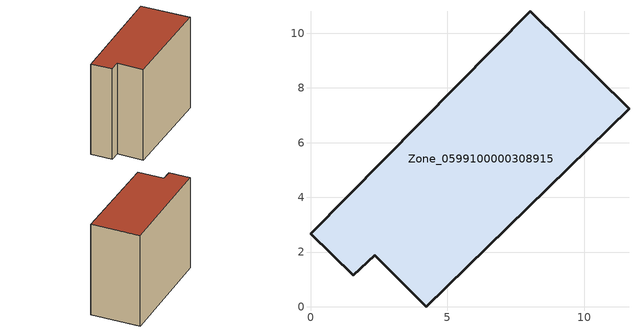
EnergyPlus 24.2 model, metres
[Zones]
Zone_0599100000308915
 floor ground (C_G): 8.04,10.81 11.64,7.25 4.23,0 2.35,1.88 1.56,1.15 0,2.66 z0
 wall outside (C_F): 11.64,7.25 8.04,10.81 0,2.66 1.56,1.15 2.35,1.88 4.23,0 11.64,7.25 z0:9.81
 roof outside (C_R): 8.04,10.81 0,2.66 1.56,1.15 2.35,1.88 4.23,0 11.64,7.25 z9.81
[BUILDING]
Pand.0599100000308915: North Axis=0; Terrain=City; Loads Convergence Tolerance Value=0.04; Temperature Convergence Tolerance Value=0.4; Solar Distribution=FullExterior; Maximum Number of Warmup Days=25; Minimum Number of Warmup Days=1
[Site:Location]
Rotterdam.The.Hague.AP_ZH_NLD Design_Conditions: Latitude=51.96; Longitude=4.45; Time Zone=1; Elevation=-4.5
[SITE:GROUNDTEMPERATURE:BUILDINGSURFACE]
18, 18, 18, 18, 18, 18, 18, 18, 18, 18, 18, 18
[MATERIAL] Thermal Absorptance=0.9; Solar Absorptance=0.7; Visible Absorptance=0.7
Name | Roughness | Thickness | Conductivity | Density | Specific Heat
G.TI.1946 | MediumSmooth | 0.15 | 1 | 540 | 1210
F.TI.1946 | Rough | 0.3 | 0.857143 | 1920 | 840
R.TI.1946 | MediumRough | 0.2 | 0.1 | 1500 | 1000
[CONSTRUCTION]
C_G: G.TI.1946
C_F: F.TI.1946
C_R: R.TI.1946
[ZONE]
Zone_0599100000308915: Type=1; Multiplier=1; Ceiling Height=Autocalculate; Volume=Autocalculate; Floor Area=autocalculate; Part of Total Floor Area=Yes
[ZONEINFILTRATION:DESIGNFLOWRATE]
Infil_Zone_0599100000308915: Zone or ZoneList or Space or SpaceList=Zone_0599100000308915; Schedule=AlwaysOn; Design Flow Rate Calculation Method=Flow/Area; Flow Rate per Floor Area=0.003; Constant Term Coefficient=1; Temperature Term Coefficient=0; Velocity Term Coefficient=0; Velocity Squared Term Coefficient=0
[HVACTEMPLATE:ZONE:IDEALLOADSAIRSYSTEM]
Zone_0599100000308915: Maximum Heating Supply Air Temperature=50; Minimum Cooling Supply Air Temperature=13; Maximum Heating Supply Air Humidity Ratio=0.0156; Minimum Cooling Supply Air Humidity Ratio=0.0077; Heating Limit=NoLimit; Cooling Limit=NoLimit; Dehumidification Control Type=ConstantSensibleHeatRatio; Cooling Sensible Heat Ratio=0.7; Dehumidification Setpoint=60; Humidification Control Type=None; Humidification Setpoint=30; Outdoor Air Method=None; Outdoor Air Flow Rate per Person=0.00944; Outdoor Air Flow Rate per Zone Floor Area=0; Outdoor Air Flow Rate per Zone=0; Demand Controlled Ventilation Type=None; Outdoor Air Economizer Type=NoEconomizer; Heat Recovery Type=None; Sensible Heat Recovery Effectiveness=0.7; Latent Heat Recovery Effectiveness=0.65
[ZONECONTROL:THERMOSTAT]
ThermostatControl_Zone_0599100000308915: Zone or ZoneList=Zone_0599100000308915; Control Type Schedule=DualSetpointControlType; Control 1=Thermostat_Zone_0599100000308915; Temperature Difference Between Cutout And Setpoint=0
[THERMOSTATSETPOINT:DUALSETPOINT]
Thermostat_Zone_0599100000308915: Heating Setpoint Temperature Schedule=HeatingSetpoint_Zone_0599100000308915; Cooling Setpoint Temperature Schedule=CoolingSetpoint_Zone_0599100000308915
[SCHEDULE:COMPACT]
HeatingSetpoint_Zone_0599100000308915: Through: 12/31, For: AllDays, Until: 24:00, 21
CoolingSetpoint_Zone_0599100000308915: Through: 12/31, For: AllDays, Until: 24:00, 24
DualSetpointControlType: Through: 12/31, For: AllDays, Until: 24:00, 4
AlwaysOn: Through: 12/31, For: AllDays, Until: 24:00, 1
